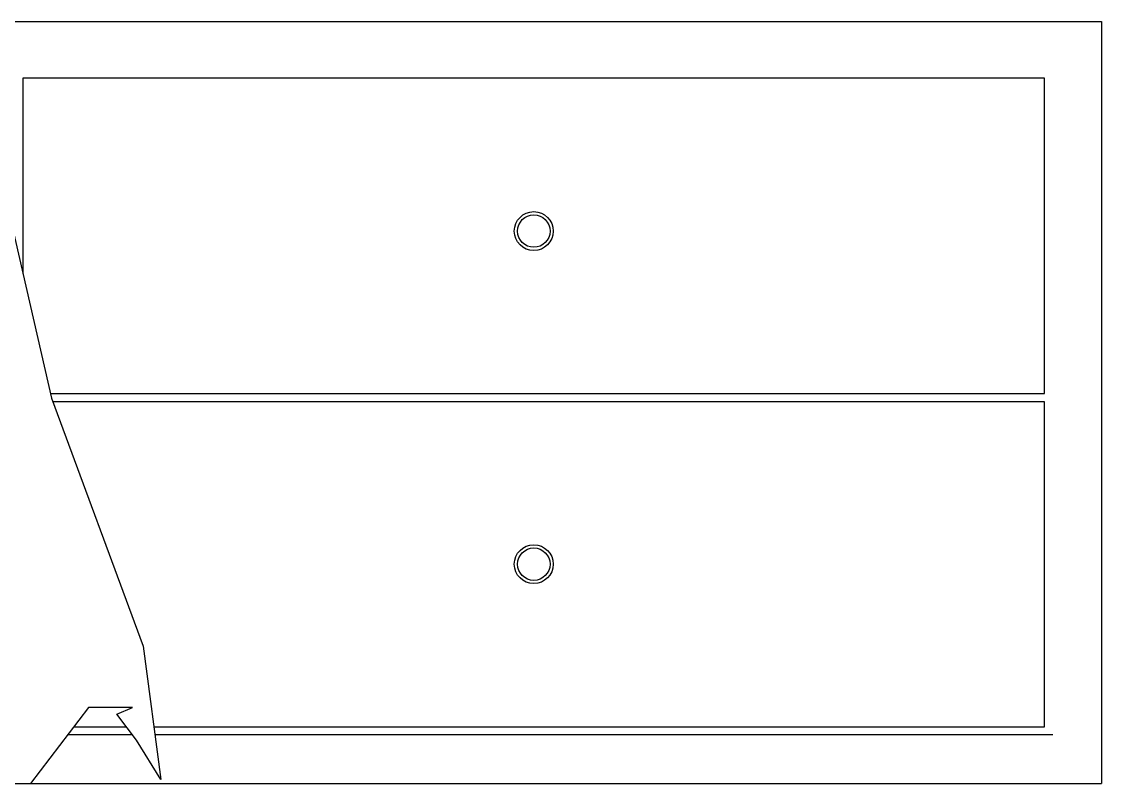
# Model space of a CAD drawing. Header units: millimetres. Extents: x 6388 to 59789, y -18725 to 8137.
# Drawn here: x 53654 to 54320, y 1436 to 1906 of the extents above; entities that cross this region are included whole.
import ezdxf

# ---------------------------------------------------------------- set-up
doc = ezdxf.new("R2010")
doc.units = ezdxf.units.MM

# ---------------------------------------------------------------- blocks, each defined once
blk = doc.blocks.new('A$C14B753E9')
for p, q in [((2300, 470), (3000, 470)), ((3000, 470), (3000, 0)), ((2965, 435), (2335, 435)), ((2335, 435), (2335, 314.35)), ((2965, 240.5), (2965, 435)), ((2310.96, 419.05), (2352.59, 237.75)), ((2351.96, 240.5), (2965, 240.5)), ((2352.59, 237.75), (2409.05, 84.64)), ((2965, 235.5), (2353.42, 235.5)), ((2965, 35), (2965, 235.5)), ((2409.05, 84.64), (2419.99, 2.42)), ((2375.49, 46.78), (2339.7, 0)), ((2402.56, 46.78), (2375.49, 46.78)), ((2392.92, 42.75), (2402.56, 46.78)), ((2405.02, 26.63), (2392.92, 42.75)), ((2366.48, 35), (2398.73, 35)), ((2415.66, 35), (2965, 35)), ((2402.49, 30), (2362.65, 30)), ((2970, 30), (2416.32, 30)), ((2419.99, 2.42), (2405.02, 26.63)), ((0, 0), (3000, 0))]:
    blk.add_line(p, q)
for centre, radius in [((2650, 340.75), 12), ((2650, 340.75), 10), ((2650, 135.25), 12), ((2650, 135.25), 10)]:
    blk.add_circle(centre, radius)

msp = doc.modelspace()

# ---------------------------------------------------------------- block references
msp.add_blockref('A$C14B753E9', (51319.73, 1435.67))

doc.saveas('drawing.dxf')
